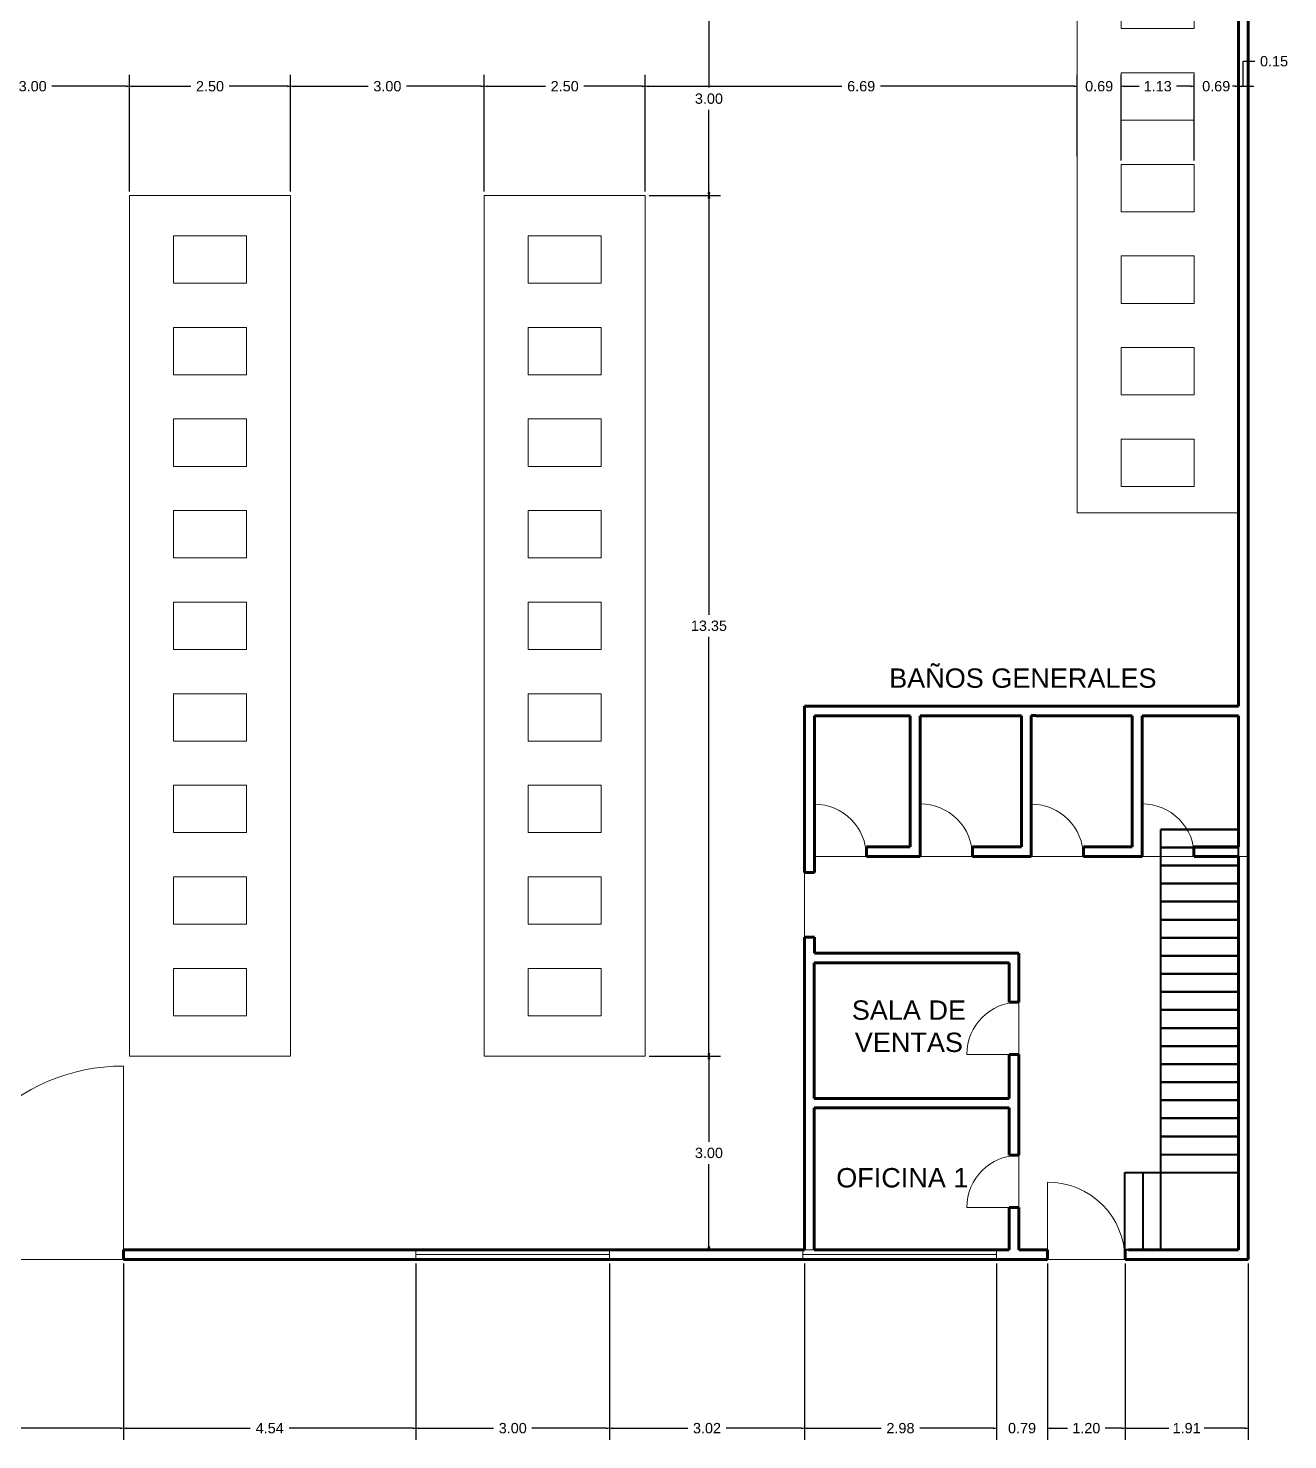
# Model space of a CAD drawing. Header units: metres. Extents: x -1 to 720, y -8 to 179.
# Drawn here: x 585.39 to 604.92, y 31.52 to 53.41 of the extents above; entities that cross this region are included whole.
import ezdxf

# ---------------------------------------------------------------- set-up
doc = ezdxf.new("R2010")
doc.units = ezdxf.units.M
doc.header["$PDMODE"] = 34
doc.layers.add('0-ANOTATION', color=7, linetype='Continuous')
doc.layers.add('0-Dimension', color=9, linetype='Continuous')
for name, color, linetype, lineweight in [('A-DOOR', 251, 'Continuous', 18), ('A-EQPM', 46, 'Continuous', 18), ('A-FLOR-LEVL', 145, 'Continuous', 18), ('A-FURN', 46, 'Continuous', 18), ('A-GLAZ', 2, 'Continuous', 18), ('A-WALL', 7, 'Continuous', 60), ('S-STRS', 4, 'Continuous', 40), ('S-WALL', 7, 'Continuous', 60)]:
    doc.layers.add(name, color=color, linetype=linetype, lineweight=lineweight)
doc.styles.get("Standard").update_dxf_attribs({"font": 'arial.ttf'})
doc.dimstyles.new('DAPC Standard', dxfattribs={"dimtxt": 0.3, "dimasz": 0.18, "dimexe": 0.18, "dimexo": 0.0625, "dimgap": 0.09, "dimtad": 0, "dimtih": 1, "dimtoh": 1, "dimzin": 0, "dimdsep": 46, "dimtxsty": 'Standard', "dimblk": 'CLOSEDBLANK', "dimcen": 0.09, "dimazin": 0, "dimtfac": 1, "dimtofl": 0, "dimtmove": 0, "dimatfit": 3, "dimfxl": 1, "dimtolj": 1, "dimtzin": 0, "dimarcsym": 0})

# ---------------------------------------------------------------- blocks, each defined once
blk = doc.blocks.new('*U47')
at = {"layer": 'A-EQPM'}
blk.add_lwpolyline([(-0.565, -0.3675), (0.565, -0.3675), (0.565, 0.3675), (-0.565, 0.3675)], close=True, dxfattribs=at)
blk = doc.blocks.new('*U48')
at = {"layer": 'A-EQPM', "color": 0, "linetype": 'ByBlock', "lineweight": -2, "transparency": 16777216}
for p in [(0, 11.36), (0, 9.94), (0, 8.52), (0, 7.1), (0, 5.68), (0, 4.26), (0, 2.84), (0, 1.42), (0, 0)]:
    blk.add_blockref('*U47', p, dxfattribs=at)
blk = doc.blocks.new('*U49')
at = {"layer": 'A-EQPM'}
blk.add_lwpolyline([(-0.565, -0.3675), (0.565, -0.3675), (0.565, 0.3675), (-0.565, 0.3675)], close=True, dxfattribs=at)
blk = doc.blocks.new('*U50')
at = {"layer": 'A-EQPM', "color": 0, "linetype": 'ByBlock', "lineweight": -2, "transparency": 16777216}
for p in [(0, 11.36), (0, 9.94), (0, 8.52), (0, 7.1), (0, 5.68), (0, 4.26), (0, 2.84), (0, 1.42), (0, 0)]:
    blk.add_blockref('*U49', p, dxfattribs=at)
blk = doc.blocks.new('*U59')
at = {"layer": 'A-EQPM'}
blk.add_lwpolyline([(-0.565, -0.3675), (0.565, -0.3675), (0.565, 0.3675), (-0.565, 0.3675)], close=True, dxfattribs=at)
blk = doc.blocks.new('*U60')
at = {"layer": 'A-EQPM', "color": 0, "linetype": 'ByBlock', "lineweight": -2, "transparency": 16777216}
for p in [(0, 7.1), (0, 5.68), (0, 4.26), (0, 2.84), (0, 1.42), (0, 0)]:
    blk.add_blockref('*U59', p, dxfattribs=at)
blk = doc.blocks.new('_ClosedBlank')
at = {"color": 0, "linetype": 'ByBlock', "lineweight": -2}
for p, q in [((-1, 0.17), (0, 0)), ((-1, 0.17), (-1, -0.17)), ((0, 0), (-1, -0.17))]:
    blk.add_line(p, q, dxfattribs=at)
blk = doc.blocks.new('*D453')
at = {"layer": '0-Dimension', "color": 0, "lineweight": -2, "transparency": 16777216}
for p, q in [((580.864, 34.251), (580.864, 31.518)), ((586.864, 34.251), (586.864, 31.518)), ((580.909, 31.698), (583.566, 31.698)), ((586.819, 31.698), (584.162, 31.698))]:
    blk.add_line(p, q, dxfattribs=at)
at = {"layer": 'Defpoints', "color": 0, "transparency": 16777216}
for p in [(580.864, 34.314), (586.864, 34.314), (586.864, 31.698)]:
    blk.add_point(p, dxfattribs=at)
at = {"layer": '0-Dimension', "color": 0, "lineweight": -2, "transparency": 16777216, "xscale": 0.045, "yscale": 0.045, "zscale": 0.045, "rotation": 180}
blk.add_blockref('_ClosedBlank', (580.864, 31.698), dxfattribs=at)
at = {"layer": '0-Dimension', "color": 0, "lineweight": -2, "transparency": 16777216, "xscale": 0.045, "yscale": 0.045, "zscale": 0.045}
blk.add_blockref('_ClosedBlank', (586.864, 31.698), dxfattribs=at)
at = {"layer": '0-Dimension', "color": 0, "transparency": 16777216, "insert": (583.864, 31.698), "char_height": 0.16, "attachment_point": 5}
blk.add_mtext('\\A1;6.00', dxfattribs=at)
blk = doc.blocks.new('*D454')
at = {"layer": '0-Dimension', "color": 0, "lineweight": -2, "transparency": 16777216}
for p, q in [((586.864, 34.251), (586.864, 31.518)), ((591.401, 34.251), (591.401, 31.518)), ((586.909, 31.698), (588.832, 31.698)), ((591.356, 31.698), (589.433, 31.698))]:
    blk.add_line(p, q, dxfattribs=at)
at = {"layer": 'Defpoints', "color": 0, "transparency": 16777216}
for p in [(586.864, 34.314), (591.401, 34.314), (591.401, 31.698)]:
    blk.add_point(p, dxfattribs=at)
at = {"layer": '0-Dimension', "color": 0, "lineweight": -2, "transparency": 16777216, "xscale": 0.045, "yscale": 0.045, "zscale": 0.045, "rotation": 180}
blk.add_blockref('_ClosedBlank', (586.864, 31.698), dxfattribs=at)
at = {"layer": '0-Dimension', "color": 0, "lineweight": -2, "transparency": 16777216, "xscale": 0.045, "yscale": 0.045, "zscale": 0.045}
blk.add_blockref('_ClosedBlank', (591.401, 31.698), dxfattribs=at)
at = {"layer": '0-Dimension', "color": 0, "transparency": 16777216, "insert": (589.133, 31.698), "char_height": 0.16, "attachment_point": 5}
blk.add_mtext('\\A1;4.54', dxfattribs=at)
blk = doc.blocks.new('*D455')
at = {"layer": '0-Dimension', "color": 0, "lineweight": -2, "transparency": 16777216}
for p, q in [((591.401, 34.251), (591.401, 31.518)), ((594.401, 34.251), (594.401, 31.518)), ((591.446, 31.698), (592.604, 31.698)), ((594.356, 31.698), (593.199, 31.698))]:
    blk.add_line(p, q, dxfattribs=at)
at = {"layer": 'Defpoints', "color": 0, "transparency": 16777216}
for p in [(591.401, 34.314), (594.401, 34.314), (594.401, 31.698)]:
    blk.add_point(p, dxfattribs=at)
at = {"layer": '0-Dimension', "color": 0, "lineweight": -2, "transparency": 16777216, "xscale": 0.045, "yscale": 0.045, "zscale": 0.045, "rotation": 180}
blk.add_blockref('_ClosedBlank', (591.401, 31.698), dxfattribs=at)
at = {"layer": '0-Dimension', "color": 0, "lineweight": -2, "transparency": 16777216, "xscale": 0.045, "yscale": 0.045, "zscale": 0.045}
blk.add_blockref('_ClosedBlank', (594.401, 31.698), dxfattribs=at)
at = {"layer": '0-Dimension', "color": 0, "transparency": 16777216, "insert": (592.901, 31.698), "char_height": 0.16, "attachment_point": 5}
blk.add_mtext('\\A1;3.00', dxfattribs=at)
blk = doc.blocks.new('*D456')
at = {"layer": '0-Dimension', "color": 0, "lineweight": -2, "transparency": 16777216}
for p, q in [((594.401, 34.251), (594.401, 31.518)), ((597.424, 34.251), (597.424, 31.518)), ((594.446, 31.698), (595.616, 31.698)), ((597.379, 31.698), (596.21, 31.698))]:
    blk.add_line(p, q, dxfattribs=at)
at = {"layer": 'Defpoints', "color": 0, "transparency": 16777216}
for p in [(594.401, 34.314), (597.424, 34.314), (597.424, 31.698)]:
    blk.add_point(p, dxfattribs=at)
at = {"layer": '0-Dimension', "color": 0, "lineweight": -2, "transparency": 16777216, "xscale": 0.045, "yscale": 0.045, "zscale": 0.045, "rotation": 180}
blk.add_blockref('_ClosedBlank', (594.401, 31.698), dxfattribs=at)
at = {"layer": '0-Dimension', "color": 0, "lineweight": -2, "transparency": 16777216, "xscale": 0.045, "yscale": 0.045, "zscale": 0.045}
blk.add_blockref('_ClosedBlank', (597.424, 31.698), dxfattribs=at)
at = {"layer": '0-Dimension', "color": 0, "transparency": 16777216, "insert": (595.913, 31.698), "char_height": 0.16, "attachment_point": 5}
blk.add_mtext('\\A1;3.02', dxfattribs=at)
blk = doc.blocks.new('*D457')
at = {"layer": '0-Dimension', "color": 0, "lineweight": -2, "transparency": 16777216}
for p, q in [((597.424, 34.251), (597.424, 31.518)), ((600.401, 34.251), (600.401, 31.518)), ((597.469, 31.698), (598.613, 31.698)), ((600.356, 31.698), (599.212, 31.698))]:
    blk.add_line(p, q, dxfattribs=at)
at = {"layer": 'Defpoints', "color": 0, "transparency": 16777216}
for p in [(597.424, 34.314), (600.401, 34.314), (600.401, 31.698)]:
    blk.add_point(p, dxfattribs=at)
at = {"layer": '0-Dimension', "color": 0, "lineweight": -2, "transparency": 16777216, "xscale": 0.045, "yscale": 0.045, "zscale": 0.045, "rotation": 180}
blk.add_blockref('_ClosedBlank', (597.424, 31.698), dxfattribs=at)
at = {"layer": '0-Dimension', "color": 0, "lineweight": -2, "transparency": 16777216, "xscale": 0.045, "yscale": 0.045, "zscale": 0.045}
blk.add_blockref('_ClosedBlank', (600.401, 31.698), dxfattribs=at)
at = {"layer": '0-Dimension', "color": 0, "transparency": 16777216, "insert": (598.913, 31.698), "char_height": 0.16, "attachment_point": 5}
blk.add_mtext('\\A1;2.98', dxfattribs=at)
blk = doc.blocks.new('*D458')
at = {"layer": '0-Dimension', "color": 0, "lineweight": -2, "transparency": 16777216}
for p, q in [((600.401, 34.251), (600.401, 31.518)), ((601.195, 34.251), (601.195, 31.518)), ((600.356, 31.698), (600.311, 31.698)), ((601.24, 31.698), (601.285, 31.698))]:
    blk.add_line(p, q, dxfattribs=at)
at = {"layer": 'Defpoints', "color": 0, "transparency": 16777216}
for p in [(600.401, 34.314), (601.195, 34.314), (601.195, 31.698)]:
    blk.add_point(p, dxfattribs=at)
at = {"layer": '0-Dimension', "color": 0, "lineweight": -2, "transparency": 16777216, "xscale": 0.045, "yscale": 0.045, "zscale": 0.045}
blk.add_blockref('_ClosedBlank', (600.401, 31.698), dxfattribs=at)
at = {"layer": '0-Dimension', "color": 0, "lineweight": -2, "transparency": 16777216, "xscale": 0.045, "yscale": 0.045, "zscale": 0.045, "rotation": 180}
blk.add_blockref('_ClosedBlank', (601.195, 31.698), dxfattribs=at)
at = {"layer": '0-Dimension', "color": 0, "transparency": 16777216, "insert": (600.798, 31.698), "char_height": 0.16, "attachment_point": 5}
blk.add_mtext('\\A1;0.79', dxfattribs=at)
blk = doc.blocks.new('*D459')
at = {"layer": '0-Dimension', "color": 0, "lineweight": -2, "transparency": 16777216}
for p, q in [((601.195, 34.251), (601.195, 31.518)), ((602.395, 34.251), (602.395, 31.518)), ((601.24, 31.698), (601.505, 31.698)), ((602.35, 31.698), (602.085, 31.698))]:
    blk.add_line(p, q, dxfattribs=at)
at = {"layer": 'Defpoints', "color": 0, "transparency": 16777216}
for p in [(601.195, 34.314), (602.395, 34.314), (602.395, 31.698)]:
    blk.add_point(p, dxfattribs=at)
at = {"layer": '0-Dimension', "color": 0, "lineweight": -2, "transparency": 16777216, "xscale": 0.045, "yscale": 0.045, "zscale": 0.045, "rotation": 180}
blk.add_blockref('_ClosedBlank', (601.195, 31.698), dxfattribs=at)
at = {"layer": '0-Dimension', "color": 0, "lineweight": -2, "transparency": 16777216, "xscale": 0.045, "yscale": 0.045, "zscale": 0.045}
blk.add_blockref('_ClosedBlank', (602.395, 31.698), dxfattribs=at)
at = {"layer": '0-Dimension', "color": 0, "transparency": 16777216, "insert": (601.795, 31.698), "char_height": 0.16, "attachment_point": 5}
blk.add_mtext('\\A1;1.20', dxfattribs=at)
blk = doc.blocks.new('*D460')
at = {"layer": '0-Dimension', "color": 0, "lineweight": -2, "transparency": 16777216}
for p, q in [((602.395, 34.251), (602.395, 31.518)), ((604.304, 34.251), (604.304, 31.518)), ((602.44, 31.698), (603.075, 31.698)), ((604.259, 31.698), (603.624, 31.698))]:
    blk.add_line(p, q, dxfattribs=at)
at = {"layer": 'Defpoints', "color": 0, "transparency": 16777216}
for p in [(602.395, 34.314), (604.304, 34.314), (604.304, 31.698)]:
    blk.add_point(p, dxfattribs=at)
at = {"layer": '0-Dimension', "color": 0, "lineweight": -2, "transparency": 16777216, "xscale": 0.045, "yscale": 0.045, "zscale": 0.045, "rotation": 180}
blk.add_blockref('_ClosedBlank', (602.395, 31.698), dxfattribs=at)
at = {"layer": '0-Dimension', "color": 0, "lineweight": -2, "transparency": 16777216, "xscale": 0.045, "yscale": 0.045, "zscale": 0.045}
blk.add_blockref('_ClosedBlank', (604.304, 31.698), dxfattribs=at)
at = {"layer": '0-Dimension', "color": 0, "transparency": 16777216, "insert": (603.35, 31.698), "char_height": 0.16, "attachment_point": 5}
blk.add_mtext('\\A1;1.91', dxfattribs=at)
blk = doc.blocks.new('*D461')
at = {"layer": '0-Dimension', "color": 0, "lineweight": -2, "transparency": 16777216}
for p, q in [((595.019, 37.466), (596.123, 37.466)), ((595.943, 37.421), (595.943, 36.138)), ((595.943, 34.511), (595.943, 35.794)), ((597.362, 34.466), (595.763, 34.466))]:
    blk.add_line(p, q, dxfattribs=at)
at = {"layer": 'Defpoints', "color": 0, "transparency": 16777216}
for p in [(594.957, 37.466), (595.943, 34.466), (597.424, 34.466)]:
    blk.add_point(p, dxfattribs=at)
at = {"layer": '0-Dimension', "color": 0, "lineweight": -2, "transparency": 16777216, "xscale": 0.045, "yscale": 0.045, "zscale": 0.045}
for p, rotation in [((595.943, 37.466), 90), ((595.943, 34.466), 270)]:
    blk.add_blockref('_ClosedBlank', p, dxfattribs=dict(at, rotation=rotation))
at = {"layer": '0-Dimension', "color": 0, "transparency": 16777216, "insert": (595.943, 35.966), "char_height": 0.16, "attachment_point": 5}
blk.add_mtext('\\A1;3.00', dxfattribs=at)
blk = doc.blocks.new('*D462')
at = {"layer": '0-Dimension', "color": 0, "lineweight": -2, "transparency": 16777216}
for p, q in [((595.019, 50.815), (596.123, 50.815)), ((595.943, 50.77), (595.943, 44.312)), ((595.943, 37.511), (595.943, 43.969)), ((595.019, 37.466), (596.123, 37.466))]:
    blk.add_line(p, q, dxfattribs=at)
at = {"layer": 'Defpoints', "color": 0, "transparency": 16777216}
for p in [(594.957, 50.815), (595.943, 50.815), (594.957, 37.466)]:
    blk.add_point(p, dxfattribs=at)
at = {"layer": '0-Dimension', "color": 0, "lineweight": -2, "transparency": 16777216, "xscale": 0.045, "yscale": 0.045, "zscale": 0.045}
for p, rotation in [((595.943, 50.815), 90), ((595.943, 37.466), 270)]:
    blk.add_blockref('_ClosedBlank', p, dxfattribs=dict(at, rotation=rotation))
at = {"layer": '0-Dimension', "color": 0, "transparency": 16777216, "insert": (595.943, 44.141), "char_height": 0.16, "attachment_point": 5}
blk.add_mtext('\\A1;13.35', dxfattribs=at)
blk = doc.blocks.new('*D463')
at = {"layer": '0-Dimension', "color": 0, "lineweight": -2, "transparency": 16777216}
for p, q in [((595.019, 53.815), (596.123, 53.815)), ((595.943, 53.77), (595.943, 52.487)), ((595.943, 50.86), (595.943, 52.143)), ((595.019, 50.815), (596.123, 50.815))]:
    blk.add_line(p, q, dxfattribs=at)
at = {"layer": 'Defpoints', "color": 0, "transparency": 16777216}
for p in [(594.957, 53.815), (595.943, 53.815), (594.957, 50.815)]:
    blk.add_point(p, dxfattribs=at)
at = {"layer": '0-Dimension', "color": 0, "lineweight": -2, "transparency": 16777216, "xscale": 0.045, "yscale": 0.045, "zscale": 0.045}
for p, rotation in [((595.943, 53.815), 90), ((595.943, 50.815), 270)]:
    blk.add_blockref('_ClosedBlank', p, dxfattribs=dict(at, rotation=rotation))
at = {"layer": '0-Dimension', "color": 0, "transparency": 16777216, "insert": (595.943, 52.315), "char_height": 0.16, "attachment_point": 5}
blk.add_mtext('\\A1;3.00', dxfattribs=at)
blk = doc.blocks.new('*D469')
at = {"layer": '0-Dimension', "color": 0, "lineweight": -2, "transparency": 16777216}
for p, q in [((583.957, 50.878), (583.957, 52.688)), ((586.957, 50.878), (586.957, 52.688)), ((584.002, 52.508), (585.159, 52.508)), ((586.912, 52.508), (585.754, 52.508))]:
    blk.add_line(p, q, dxfattribs=at)
at = {"layer": 'Defpoints', "color": 0, "transparency": 16777216}
for p in [(586.957, 52.508), (583.957, 50.815), (586.957, 50.815)]:
    blk.add_point(p, dxfattribs=at)
at = {"layer": '0-Dimension', "color": 0, "lineweight": -2, "transparency": 16777216, "xscale": 0.045, "yscale": 0.045, "zscale": 0.045, "rotation": 180}
blk.add_blockref('_ClosedBlank', (583.957, 52.508), dxfattribs=at)
at = {"layer": '0-Dimension', "color": 0, "lineweight": -2, "transparency": 16777216, "xscale": 0.045, "yscale": 0.045, "zscale": 0.045}
blk.add_blockref('_ClosedBlank', (586.957, 52.508), dxfattribs=at)
at = {"layer": '0-Dimension', "color": 0, "transparency": 16777216, "insert": (585.457, 52.508), "char_height": 0.16, "attachment_point": 5}
blk.add_mtext('\\A1;3.00', dxfattribs=at)
blk = doc.blocks.new('*D470')
at = {"layer": '0-Dimension', "color": 0, "lineweight": -2, "transparency": 16777216}
for p, q in [((586.957, 50.878), (586.957, 52.688)), ((589.457, 50.878), (589.457, 52.688)), ((587.002, 52.508), (587.908, 52.508)), ((589.412, 52.508), (588.506, 52.508))]:
    blk.add_line(p, q, dxfattribs=at)
at = {"layer": 'Defpoints', "color": 0, "transparency": 16777216}
for p in [(589.457, 52.508), (586.957, 50.815), (589.457, 50.815)]:
    blk.add_point(p, dxfattribs=at)
at = {"layer": '0-Dimension', "color": 0, "lineweight": -2, "transparency": 16777216, "xscale": 0.045, "yscale": 0.045, "zscale": 0.045, "rotation": 180}
blk.add_blockref('_ClosedBlank', (586.957, 52.508), dxfattribs=at)
at = {"layer": '0-Dimension', "color": 0, "lineweight": -2, "transparency": 16777216, "xscale": 0.045, "yscale": 0.045, "zscale": 0.045}
blk.add_blockref('_ClosedBlank', (589.457, 52.508), dxfattribs=at)
at = {"layer": '0-Dimension', "color": 0, "transparency": 16777216, "insert": (588.207, 52.508), "char_height": 0.16, "attachment_point": 5}
blk.add_mtext('\\A1;2.50', dxfattribs=at)
blk = doc.blocks.new('*D471')
at = {"layer": '0-Dimension', "color": 0, "lineweight": -2, "transparency": 16777216}
for p, q in [((589.457, 50.878), (589.457, 52.688)), ((592.457, 50.878), (592.457, 52.688)), ((589.502, 52.508), (590.659, 52.508)), ((592.412, 52.508), (591.254, 52.508))]:
    blk.add_line(p, q, dxfattribs=at)
at = {"layer": 'Defpoints', "color": 0, "transparency": 16777216}
for p in [(592.457, 52.508), (589.457, 50.815), (592.457, 50.815)]:
    blk.add_point(p, dxfattribs=at)
at = {"layer": '0-Dimension', "color": 0, "lineweight": -2, "transparency": 16777216, "xscale": 0.045, "yscale": 0.045, "zscale": 0.045, "rotation": 180}
blk.add_blockref('_ClosedBlank', (589.457, 52.508), dxfattribs=at)
at = {"layer": '0-Dimension', "color": 0, "lineweight": -2, "transparency": 16777216, "xscale": 0.045, "yscale": 0.045, "zscale": 0.045}
blk.add_blockref('_ClosedBlank', (592.457, 52.508), dxfattribs=at)
at = {"layer": '0-Dimension', "color": 0, "transparency": 16777216, "insert": (590.957, 52.508), "char_height": 0.16, "attachment_point": 5}
blk.add_mtext('\\A1;3.00', dxfattribs=at)
blk = doc.blocks.new('*D472')
at = {"layer": '0-Dimension', "color": 0, "lineweight": -2, "transparency": 16777216}
for p, q in [((592.457, 50.878), (592.457, 52.688)), ((594.957, 50.878), (594.957, 52.688)), ((592.502, 52.508), (593.408, 52.508)), ((594.912, 52.508), (594.006, 52.508))]:
    blk.add_line(p, q, dxfattribs=at)
at = {"layer": 'Defpoints', "color": 0, "transparency": 16777216}
for p in [(594.957, 52.508), (592.457, 50.815), (594.957, 50.815)]:
    blk.add_point(p, dxfattribs=at)
at = {"layer": '0-Dimension', "color": 0, "lineweight": -2, "transparency": 16777216, "xscale": 0.045, "yscale": 0.045, "zscale": 0.045, "rotation": 180}
blk.add_blockref('_ClosedBlank', (592.457, 52.508), dxfattribs=at)
at = {"layer": '0-Dimension', "color": 0, "lineweight": -2, "transparency": 16777216, "xscale": 0.045, "yscale": 0.045, "zscale": 0.045}
blk.add_blockref('_ClosedBlank', (594.957, 52.508), dxfattribs=at)
at = {"layer": '0-Dimension', "color": 0, "transparency": 16777216, "insert": (593.707, 52.508), "char_height": 0.16, "attachment_point": 5}
blk.add_mtext('\\A1;2.50', dxfattribs=at)
blk = doc.blocks.new('*D473')
at = {"layer": '0-Dimension', "color": 0, "lineweight": -2, "transparency": 16777216}
for p, q in [((594.957, 50.878), (594.957, 52.688)), ((601.652, 51.42), (601.652, 52.688)), ((595.002, 52.508), (598.006, 52.508)), ((601.607, 52.508), (598.603, 52.508))]:
    blk.add_line(p, q, dxfattribs=at)
at = {"layer": 'Defpoints', "color": 0, "transparency": 16777216}
for p in [(601.652, 52.508), (601.652, 51.358), (594.957, 50.815)]:
    blk.add_point(p, dxfattribs=at)
at = {"layer": '0-Dimension', "color": 0, "lineweight": -2, "transparency": 16777216, "xscale": 0.045, "yscale": 0.045, "zscale": 0.045, "rotation": 180}
blk.add_blockref('_ClosedBlank', (594.957, 52.508), dxfattribs=at)
at = {"layer": '0-Dimension', "color": 0, "lineweight": -2, "transparency": 16777216, "xscale": 0.045, "yscale": 0.045, "zscale": 0.045}
blk.add_blockref('_ClosedBlank', (601.652, 52.508), dxfattribs=at)
at = {"layer": '0-Dimension', "color": 0, "transparency": 16777216, "insert": (598.304, 52.508), "char_height": 0.16, "attachment_point": 5}
blk.add_mtext('\\A1;6.69', dxfattribs=at)
blk = doc.blocks.new('*D474')
at = {"layer": '0-Dimension', "color": 0, "lineweight": -2, "transparency": 16777216}
for p, q in [((601.652, 51.42), (601.652, 52.688)), ((602.337, 51.359), (602.337, 52.688)), ((601.607, 52.508), (601.562, 52.508)), ((602.382, 52.508), (602.427, 52.508))]:
    blk.add_line(p, q, dxfattribs=at)
at = {"layer": 'Defpoints', "color": 0, "transparency": 16777216}
for p in [(602.337, 52.508), (601.652, 51.358), (602.337, 51.297)]:
    blk.add_point(p, dxfattribs=at)
at = {"layer": '0-Dimension', "color": 0, "lineweight": -2, "transparency": 16777216, "xscale": 0.045, "yscale": 0.045, "zscale": 0.045}
blk.add_blockref('_ClosedBlank', (601.652, 52.508), dxfattribs=at)
at = {"layer": '0-Dimension', "color": 0, "lineweight": -2, "transparency": 16777216, "xscale": 0.045, "yscale": 0.045, "zscale": 0.045, "rotation": 180}
blk.add_blockref('_ClosedBlank', (602.337, 52.508), dxfattribs=at)
at = {"layer": '0-Dimension', "color": 0, "transparency": 16777216, "insert": (601.994, 52.508), "char_height": 0.16, "attachment_point": 5}
blk.add_mtext('\\A1;0.69', dxfattribs=at)
blk = doc.blocks.new('*D475')
at = {"layer": '0-Dimension', "color": 0, "lineweight": -2, "transparency": 16777216}
for p, q in [((602.337, 51.359), (602.337, 52.688)), ((603.467, 51.359), (603.467, 52.688)), ((602.382, 52.508), (602.612, 52.508)), ((603.422, 52.508), (603.192, 52.508))]:
    blk.add_line(p, q, dxfattribs=at)
at = {"layer": 'Defpoints', "color": 0, "transparency": 16777216}
for p in [(603.467, 52.508), (602.337, 51.297), (603.467, 51.297)]:
    blk.add_point(p, dxfattribs=at)
at = {"layer": '0-Dimension', "color": 0, "lineweight": -2, "transparency": 16777216, "xscale": 0.045, "yscale": 0.045, "zscale": 0.045, "rotation": 180}
blk.add_blockref('_ClosedBlank', (602.337, 52.508), dxfattribs=at)
at = {"layer": '0-Dimension', "color": 0, "lineweight": -2, "transparency": 16777216, "xscale": 0.045, "yscale": 0.045, "zscale": 0.045}
blk.add_blockref('_ClosedBlank', (603.467, 52.508), dxfattribs=at)
at = {"layer": '0-Dimension', "color": 0, "transparency": 16777216, "insert": (602.902, 52.508), "char_height": 0.16, "attachment_point": 5}
blk.add_mtext('\\A1;1.13', dxfattribs=at)
blk = doc.blocks.new('*D476')
at = {"layer": '0-Dimension', "color": 0, "lineweight": -2, "transparency": 16777216}
for p, q in [((603.467, 51.359), (603.467, 52.688)), ((604.152, 51.402), (604.152, 52.688)), ((603.422, 52.508), (603.377, 52.508)), ((604.197, 52.508), (604.242, 52.508))]:
    blk.add_line(p, q, dxfattribs=at)
at = {"layer": 'Defpoints', "color": 0, "transparency": 16777216}
for p in [(604.152, 52.508), (603.467, 51.297), (604.152, 51.339)]:
    blk.add_point(p, dxfattribs=at)
at = {"layer": '0-Dimension', "color": 0, "lineweight": -2, "transparency": 16777216, "xscale": 0.045, "yscale": 0.045, "zscale": 0.045}
blk.add_blockref('_ClosedBlank', (603.467, 52.508), dxfattribs=at)
at = {"layer": '0-Dimension', "color": 0, "lineweight": -2, "transparency": 16777216, "xscale": 0.045, "yscale": 0.045, "zscale": 0.045, "rotation": 180}
blk.add_blockref('_ClosedBlank', (604.152, 52.508), dxfattribs=at)
at = {"layer": '0-Dimension', "color": 0, "transparency": 16777216, "insert": (603.809, 52.508), "char_height": 0.16, "attachment_point": 5}
blk.add_mtext('\\A1;0.69', dxfattribs=at)
blk = doc.blocks.new('*D477')
at = {"layer": '0-Dimension', "color": 0, "lineweight": -2, "transparency": 16777216}
for p, q in [((604.228, 52.508), (604.228, 52.896)), ((604.228, 52.896), (604.408, 52.896)), ((604.152, 51.402), (604.152, 52.688)), ((604.304, 51.374), (604.304, 52.688)), ((604.107, 52.508), (604.062, 52.508)), ((604.152, 52.508), (604.304, 52.508)), ((604.349, 52.508), (604.394, 52.508))]:
    blk.add_line(p, q, dxfattribs=at)
at = {"layer": 'Defpoints', "color": 0, "transparency": 16777216}
for p in [(604.304, 52.508), (604.152, 51.339), (604.304, 51.311)]:
    blk.add_point(p, dxfattribs=at)
at = {"layer": '0-Dimension', "color": 0, "lineweight": -2, "transparency": 16777216, "xscale": 0.045, "yscale": 0.045, "zscale": 0.045}
blk.add_blockref('_ClosedBlank', (604.152, 52.508), dxfattribs=at)
at = {"layer": '0-Dimension', "color": 0, "lineweight": -2, "transparency": 16777216, "xscale": 0.045, "yscale": 0.045, "zscale": 0.045, "rotation": 180}
blk.add_blockref('_ClosedBlank', (604.304, 52.508), dxfattribs=at)
at = {"layer": '0-Dimension', "color": 0, "transparency": 16777216, "insert": (604.706, 52.896), "char_height": 0.16, "attachment_point": 5}
blk.add_mtext('\\A1;0.15', dxfattribs=at)

msp = doc.modelspace()

# ---------------------------------------------------------------- linework, layer by layer
at = {"layer": 'A-DOOR'}
for p, q in [((597.579, 40.566), (598.424, 40.566)), ((597.579, 40.566), (597.579, 40.316)), ((597.579, 40.566), (597.579, 40.316)), ((600.03, 40.566), (599.219, 40.566)), ((600.864, 40.566), (600.104, 40.566)), ((600.939, 40.566), (601.749, 40.566)), ((603.469, 40.566), (602.659, 40.566)), ((604.304, 40.566), (603.544, 40.566)), ((597.579, 39.315), (597.579, 39.065)), ((597.579, 39.315), (597.579, 39.065)), ((597.579, 39.065), (598.589, 39.065)), ((598.589, 39.065), (598.682, 39.065)), ((600.751, 38.305), (600.751, 37.495)), ((600.601, 37.495), (599.941, 37.495)), ((586.864, 34.314), (586.864, 37.314)), ((600.751, 35.93), (600.751, 35.12)), ((601.195, 34.466), (601.195, 35.514)), ((600.601, 35.12), (599.941, 35.12)), ((580.864, 34.314), (586.864, 34.314)), ((586.864, 34.314), (590.304, 34.314)), ((601.195, 34.314), (602.395, 34.314))]:
    msp.add_line(p, q, dxfattribs=at)
for centre, radius, start, end in [((597.574, 40.566), 0.81, 359.999, 89.6678), ((599.22, 40.57), 0.81, 359.7614, 90.0299), ((600.939, 40.566), 0.81, 359.999, 89.6678), ((602.659, 40.57), 0.81, 359.7614, 90.0299), ((600.751, 37.495), 0.81, 90, 180), ((586.864, 34.314), 3, 90, 180), ((600.751, 35.12), 0.81, 90, 180), ((601.195, 34.314), 1.2, 0, 90)]:
    msp.add_arc(centre, radius, start, end, dxfattribs=at)
at = {"layer": 'A-FLOR-LEVL'}
for q in [(597.424, 34.466), (604.152, 42.894)]:
    msp.add_line((597.424, 42.894), q, dxfattribs=at)
at = {"layer": 'A-FURN'}
for points in [[(604.152, 45.894), (601.652, 45.894), (601.652, 70.164), (604.152, 70.164)], [(586.957, 50.815), (589.457, 50.815), (589.457, 37.466), (586.957, 37.466)], [(592.457, 50.815), (594.957, 50.815), (594.957, 37.466), (592.457, 37.466)]]:
    msp.add_lwpolyline(points, close=True, dxfattribs=at)
at = {"layer": 'A-GLAZ'}
for p, q in [((594.401, 34.466), (591.401, 34.466)), ((591.401, 34.466), (591.401, 34.314)), ((591.401, 34.39), (594.401, 34.39)), ((594.401, 34.314), (594.401, 34.466)), ((600.401, 34.466), (597.401, 34.466)), ((597.401, 34.466), (597.401, 34.314)), ((597.401, 34.39), (600.401, 34.39)), ((600.401, 34.314), (600.401, 34.466)), ((591.401, 34.314), (594.401, 34.314)), ((591.764, 34.314), (593.763, 34.314)), ((594.633, 34.314), (596.632, 34.314)), ((597.401, 34.314), (600.401, 34.314))]:
    msp.add_line(p, q, dxfattribs=at)
at = {"layer": 'A-WALL'}
for p, q in [((604.304, 42.894), (604.304, 70.314)), ((604.152, 42.894), (604.152, 70.164)), ((597.424, 42.894), (597.424, 40.566)), ((597.424, 40.566), (597.424, 42.894)), ((597.424, 42.894), (604.152, 42.894)), ((597.579, 42.744), (597.579, 40.566)), ((597.579, 42.744), (598.99, 42.744)), ((599.219, 42.744), (600.789, 42.744)), ((604.152, 42.894), (600.864, 42.894)), ((600.939, 40.566), (600.939, 42.748)), ((601.014, 42.744), (602.505, 42.744)), ((602.659, 42.744), (604.152, 42.744)), ((604.152, 40.714), (604.152, 42.744)), ((604.152, 42.744), (604.152, 40.714)), ((604.304, 40.566), (604.304, 42.894)), ((597.579, 40.566), (597.579, 41.376)), ((598.384, 40.566), (598.384, 40.716)), ((598.384, 40.716), (598.99, 40.716)), ((598.99, 40.716), (598.413, 40.716)), ((600.03, 40.57), (600.03, 40.72)), ((600.789, 40.716), (600.03, 40.716)), ((601.749, 40.566), (601.749, 40.716)), ((601.749, 40.716), (602.505, 40.716)), ((602.43, 40.716), (601.853, 40.716)), ((603.462, 40.57), (603.462, 40.72)), ((604.154, 40.716), (603.462, 40.716)), ((597.424, 40.566), (597.424, 40.316)), ((597.579, 40.566), (597.579, 40.316)), ((597.579, 40.566), (597.579, 40.316)), ((599.144, 40.566), (598.384, 40.566)), ((599.144, 40.566), (598.424, 40.566)), ((599.219, 40.566), (599.144, 40.566)), ((600.864, 40.566), (600.03, 40.566)), ((600.864, 40.566), (600.714, 40.566)), ((600.864, 40.566), (600.939, 40.566)), ((602.584, 40.566), (601.749, 40.566)), ((602.584, 40.566), (601.864, 40.566)), ((602.659, 40.566), (602.584, 40.566)), ((604.152, 40.566), (603.469, 40.566)), ((604.152, 40.566), (604.152, 34.466)), ((604.304, 40.566), (604.304, 34.314)), ((597.579, 40.316), (597.424, 40.316)), ((597.424, 39.315), (597.424, 39.065)), ((597.579, 39.315), (597.424, 39.315)), ((597.579, 39.315), (597.579, 39.065)), ((597.579, 39.065), (597.579, 39.315)), ((597.424, 39.065), (597.424, 36.737)), ((597.579, 39.065), (598.144, 39.065)), ((598.589, 39.065), (597.579, 39.065)), ((598.144, 39.065), (597.99, 39.065)), ((598.188, 39.065), (598.144, 39.065)), ((598.589, 39.065), (598.682, 39.065)), ((598.682, 39.065), (599.492, 39.065)), ((600.601, 39.065), (599.492, 39.065)), ((600.601, 39.065), (600.751, 39.065)), ((600.751, 39.065), (600.751, 38.305)), ((600.751, 39.065), (600.751, 38.305)), ((597.577, 38.917), (598.155, 38.917)), ((597.577, 38.917), (597.577, 36.887)), ((597.577, 38.917), (598.589, 38.916)), ((597.577, 38.917), (598.188, 38.916)), ((598.188, 38.916), (598.135, 38.916)), ((598.682, 38.916), (598.589, 38.916)), ((599.492, 38.916), (598.682, 38.916)), ((599.492, 38.916), (600.601, 38.916)), ((600.601, 38.916), (600.601, 38.305)), ((600.601, 38.916), (600.601, 38.305)), ((600.751, 38.305), (600.601, 38.305)), ((600.601, 37.495), (600.601, 36.887)), ((600.751, 37.495), (600.601, 37.495)), ((600.751, 37.495), (600.751, 36.735)), ((597.424, 36.887), (597.424, 36.737)), ((597.424, 36.737), (597.424, 34.466)), ((597.574, 36.585), (597.574, 34.466)), ((600.601, 35.93), (600.601, 36.585)), ((600.751, 36.735), (600.751, 35.93)), ((600.751, 36.735), (600.751, 35.93)), ((600.601, 35.93), (600.751, 35.93)), ((600.601, 34.466), (600.601, 35.12)), ((600.751, 35.12), (600.601, 35.12)), ((600.751, 35.12), (600.751, 34.466)), ((597.424, 34.466), (586.864, 34.466)), ((597.424, 34.466), (586.864, 34.466)), ((586.864, 34.466), (586.864, 34.466)), ((586.864, 34.466), (586.864, 34.314)), ((597.574, 34.466), (600.601, 34.466)), ((600.751, 34.466), (601.195, 34.466)), ((600.751, 34.466), (601.195, 34.466)), ((601.193, 34.314), (601.193, 34.466)), ((602.395, 34.466), (602.395, 34.314)), ((602.451, 34.466), (604.152, 34.466)), ((586.864, 34.314), (601.193, 34.314)), ((597.424, 34.314), (600.751, 34.314)), ((600.751, 34.314), (600.601, 34.314)), ((602.395, 34.314), (604.304, 34.314))]:
    msp.add_line(p, q, dxfattribs=at)
at = {"layer": 'S-STRS'}
for p, q in [((604.152, 35.664), (604.152, 41.544)), ((602.952, 40.984), (604.152, 40.984)), ((604.152, 40.984), (602.952, 40.984)), ((602.952, 35.664), (602.952, 40.984)), ((602.952, 40.704), (604.152, 40.704)), ((604.152, 40.704), (602.952, 40.704)), ((602.952, 40.424), (604.152, 40.424)), ((604.152, 40.424), (602.952, 40.424)), ((602.952, 40.144), (604.152, 40.144)), ((604.152, 40.144), (602.952, 40.144)), ((602.952, 39.864), (604.152, 39.864)), ((604.152, 39.864), (602.952, 39.864)), ((602.952, 39.584), (604.152, 39.584)), ((604.152, 39.584), (602.952, 39.584)), ((602.952, 39.304), (604.152, 39.304)), ((604.152, 39.304), (602.952, 39.304)), ((602.952, 39.024), (604.152, 39.024)), ((604.152, 39.024), (602.952, 39.024)), ((602.952, 38.744), (604.152, 38.744)), ((604.152, 38.744), (602.952, 38.744)), ((602.952, 38.464), (604.152, 38.464)), ((604.152, 38.464), (602.952, 38.464)), ((602.952, 38.184), (604.152, 38.184)), ((604.152, 38.184), (602.952, 38.184)), ((602.952, 37.904), (604.152, 37.904)), ((604.152, 37.904), (602.952, 37.904)), ((602.952, 37.624), (604.152, 37.624)), ((604.152, 37.624), (602.952, 37.624)), ((602.952, 37.344), (604.152, 37.344)), ((604.152, 37.344), (602.952, 37.344)), ((602.952, 37.064), (604.152, 37.064)), ((604.152, 37.064), (602.952, 37.064)), ((602.952, 36.784), (604.152, 36.784)), ((604.152, 36.784), (602.952, 36.784)), ((602.952, 36.504), (604.152, 36.504)), ((604.152, 36.504), (602.952, 36.504)), ((602.952, 35.664), (602.952, 36.495)), ((602.952, 35.664), (602.952, 36.495)), ((602.952, 36.224), (604.152, 36.224)), ((604.152, 36.224), (602.952, 36.224)), ((602.952, 35.944), (604.152, 35.944)), ((602.392, 34.466), (602.392, 35.664)), ((602.392, 35.664), (602.672, 35.664)), ((602.672, 35.664), (602.672, 34.466)), ((602.672, 35.664), (604.152, 35.664)), ((602.952, 35.664), (604.152, 35.664)), ((602.952, 34.466), (602.952, 35.664)), ((602.672, 34.466), (602.392, 34.466)), ((602.672, 34.466), (602.451, 34.466)), ((604.152, 34.466), (602.952, 34.466))]:
    msp.add_line(p, q, dxfattribs=at)
at = {"layer": 'S-WALL'}
for p, q in [((598.99, 42.744), (598.99, 42.744)), ((598.99, 42.744), (599.065, 42.744)), ((599.065, 42.744), (599.065, 40.716)), ((599.219, 40.566), (599.219, 42.744)), ((600.789, 42.744), (600.789, 40.716)), ((600.939, 42.748), (601.014, 42.748)), ((602.43, 42.744), (602.505, 42.744)), ((602.505, 42.744), (602.505, 40.716)), ((602.659, 40.566), (602.659, 42.744)), ((598.99, 40.716), (599.065, 40.716)), ((599.144, 40.566), (599.219, 40.566)), ((600.789, 40.566), (600.939, 40.566)), ((602.505, 40.566), (602.584, 40.566)), ((602.505, 40.566), (602.659, 40.566)), ((600.601, 36.812), (600.601, 37.487)), ((600.601, 36.812), (600.601, 37.487)), ((600.601, 36.812), (600.601, 37.487)), ((597.577, 36.887), (597.577, 36.812)), ((600.601, 36.812), (597.577, 36.812)), ((600.601, 36.887), (600.601, 36.812)), ((600.601, 36.667), (597.574, 36.667)), ((597.574, 36.585), (597.574, 36.667)), ((600.601, 36.737), (600.601, 36.737)), ((600.601, 36.667), (600.601, 36.037))]:
    msp.add_line(p, q, dxfattribs=at)

# ---------------------------------------------------------------- block references
at = {"layer": 'A-EQPM'}
for name, p in [('*U60', (602.902, 46.669)), ('*U48', (588.207, 38.461)), ('*U50', (593.707, 38.461))]:
    msp.add_blockref(name, p, dxfattribs=at)

# ---------------------------------------------------------------- texts
at = {"layer": '0-ANOTATION', "char_height": 0.3, "attachment_point": 1}
for s, width, heights, insert in [('\\pxqc;{\\C0;SALA DE VENTAS}', 2.68178, [0], (597.703, 38.332)), ('\\pxqc;{\\C0;OFICINA 1}', 2.08791, [0.794], (597.898, 35.732))]:
    msp.add_mtext_dynamic_manual_height_columns(s, width=width, gutter_width=12.5, heights=heights, dxfattribs=dict(at, insert=insert))
at = {"layer": 'A-DOOR', "insert": (598.723, 43.48), "char_height": 0.3, "attachment_point": 1}
msp.add_mtext_dynamic_manual_height_columns('\\pxqc;{\\C0;BAÑOS GENERALES}', width=4.17471, gutter_width=12.5, heights=[0], dxfattribs=at)

# ---------------------------------------------------------------- dimensions: what is measured, and where the dimension line sits
at = {"layer": '0-Dimension'}
for base, p1, p2, override, picture, middle in [((595.943, 53.815), (594.957, 50.815), (594.957, 53.815), {"dimtxt": 0.16, "dimasz": 0.045, "dimtmove": 1}, '*D463', (595.943, 52.315)), ((595.943, 50.815), (594.957, 37.466), (594.957, 50.815), {"dimtxt": 0.16, "dimasz": 0.045, "dimtmove": 1}, '*D462', (595.943, 44.141)), ((595.943, 34.466), (594.957, 37.466), (597.424, 34.466), {"dimtxt": 0.16, "dimasz": 0.045}, '*D461', (595.943, 35.966))]:
    dim = msp.add_linear_dim(base=base, p1=p1, p2=p2, angle=90, dimstyle='DAPC Standard', override=override, dxfattribs=at)
    dim.commit()
    dim.dimension.update_dxf_attribs({"geometry": picture, "text_midpoint": middle})
for base, p1, p2, picture, middle in [((604.304, 52.508), (604.152, 51.339), (604.304, 51.311), '*D477', (604.498, 52.896)), ((586.957, 52.508), (583.957, 50.815), (586.957, 50.815), '*D469', (585.457, 52.508)), ((589.457, 52.508), (586.957, 50.815), (589.457, 50.815), '*D470', (588.207, 52.508)), ((592.457, 52.508), (589.457, 50.815), (592.457, 50.815), '*D471', (590.957, 52.508)), ((594.957, 52.508), (592.457, 50.815), (594.957, 50.815), '*D472', (593.707, 52.508)), ((601.6518, 52.5079), (594.957, 50.815), (601.6518, 51.3577), '*D473', (598.3044, 52.5079)), ((602.336773497, 52.50792154), (601.651773497, 51.357727056), (602.336773497, 51.296670947), '*D474', (601.994273497, 52.50792154)), ((603.467, 52.508), (602.337, 51.297), (603.467, 51.297), '*D475', (602.902, 52.508)), ((604.151773497, 52.50792154), (603.466773497, 51.296670947), (604.151773497, 51.339121491), '*D476', (603.809273497, 52.50792154)), ((586.864, 31.698), (580.864, 34.314), (586.864, 34.314), '*D453', (583.864, 31.698)), ((591.401, 31.698), (586.864, 34.314), (591.401, 34.314), '*D454', (589.133, 31.698)), ((594.401, 31.698), (591.401, 34.314), (594.401, 34.314), '*D455', (592.901, 31.698)), ((597.424, 31.698), (594.401, 34.314), (597.424, 34.314), '*D456', (595.913, 31.698)), ((600.401, 31.698), (597.424, 34.314), (600.401, 34.314), '*D457', (598.913, 31.698)), ((601.195, 31.698), (600.401, 34.314), (601.195, 34.314), '*D458', (600.798, 31.698)), ((602.395, 31.698), (601.195, 34.314), (602.395, 34.314), '*D459', (601.795, 31.698)), ((604.304, 31.698), (602.395, 34.314), (604.304, 34.314), '*D460', (603.35, 31.698))]:
    dim = msp.add_linear_dim(base=base, p1=p1, p2=p2, dimstyle='DAPC Standard', override={"dimtxt": 0.16, "dimasz": 0.045, "dimtmove": 1}, dxfattribs=at)
    dim.commit()
    dim.dimension.update_dxf_attribs({"geometry": picture, "text_midpoint": middle})

doc.saveas('drawing.dxf')
